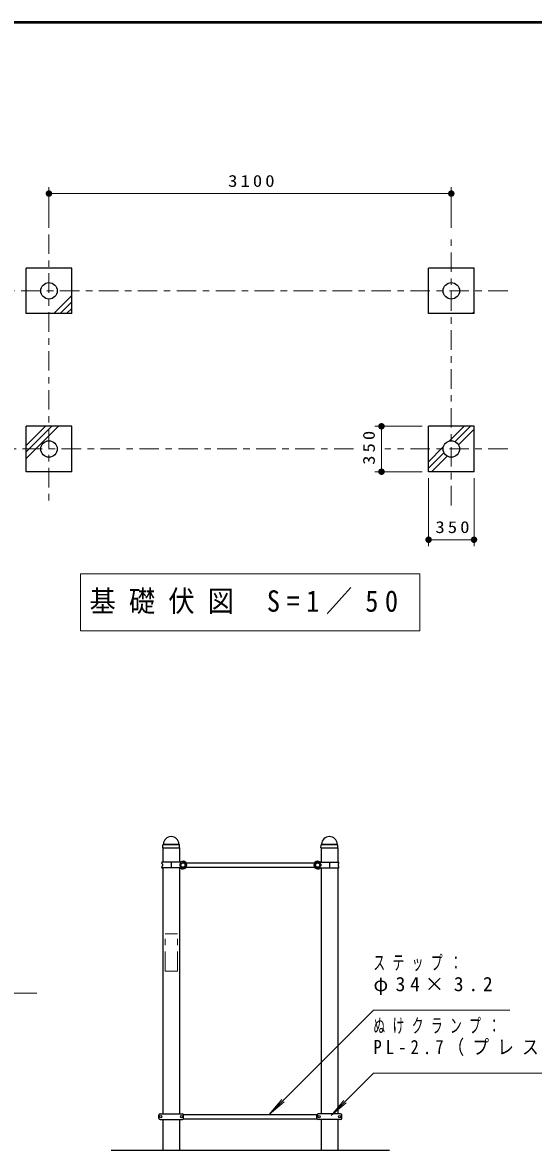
# Model space of a CAD drawing. Units: millimetres on the paper, with parts at other scales. Extents: x -365 to 0, y -54 to 257.
# Drawn here: x -213.8 to -135.1, y 83.1 to 257 of the extents above; entities that cross this region are included whole.
import ezdxf

# ---------------------------------------------------------------- set-up
doc = ezdxf.new("R2010")
doc.units = ezdxf.units.MM
doc.linetypes.add('USER2', pattern=[6, 3, -1, 1, -1])
doc.linetypes.add('USER3', pattern=[8, 3, -1, 1, -1, 1, -1])
doc.layers.add('LY_1', color=7, linetype='Continuous', lineweight=13)
doc.styles.add('ＭＳ ゴシック', font='')
doc.styles.get('ＭＳ ゴシック').set_extended_font_data('MS Gothic')

# ---------------------------------------------------------------- blocks, each defined once
blk = doc.blocks.new('filled_dot')
at = {"color": 0, "linetype": 'Continuous', "lineweight": -2, "const_width": 1.25}
blk.add_lwpolyline([(-0.625, 0, 1), (0.625, 0, 1)], format="xyb", close=True, dxfattribs=at)

msp = doc.modelspace()

# ---------------------------------------------------------------- linework, layer by layer
at = {"layer": 'LY_1', "lineweight": 50}
msp.add_line((0, 257), (-365, 257), dxfattribs=at)
at = {"layer": 'LY_1'}
for p, q in [((-209.742, 225.338), (-209.742, 231.639)), ((-147.748, 225.338), (-147.748, 231.639)), ((-209.742, 230.639), (-147.748, 230.639)), ((-209.015, 212.138), (-206.242, 214.911)), ((-208.025, 212.138), (-206.242, 213.921)), ((-207.035, 212.138), (-206.242, 212.931)), ((-144.526, 212.138), (-144.248, 212.416)), ((-213.242, 189.809), (-208.297, 194.754)), ((-213.242, 190.799), (-209.287, 194.754)), ((-213.242, 191.788), (-210.276, 194.754)), ((-152.248, 194.754), (-159.505, 194.754)), ((-158.505, 187.754), (-158.505, 194.754)), ((-148.056, 192.486), (-145.788, 194.754)), ((-147.168, 192.384), (-144.798, 194.754)), ((-146.658, 191.905), (-144.248, 194.314)), ((-151.248, 189.294), (-148.98, 191.562)), ((-151.248, 188.304), (-148.878, 190.674)), ((-150.808, 187.754), (-148.399, 190.164)), ((-152.248, 187.754), (-159.505, 187.754)), ((-151.248, 186.754), (-151.248, 176.264)), ((-144.248, 186.754), (-144.248, 176.264)), ((-144.248, 177.264), (-151.248, 177.264)), ((-204.895, 172.02), (-204.895, 163.22)), ((-152.595, 172.02), (-204.895, 172.02)), ((-152.595, 163.22), (-152.595, 172.02)), ((-204.895, 163.22), (-152.595, 163.22)), ((-192.172, 130.215), (-189.647, 130.215)), ((-192.092, 130.307), (-189.727, 130.307)), ((-167.788, 130.215), (-165.263, 130.215)), ((-167.708, 130.307), (-165.343, 130.307)), ((-253.628, 107.36), (-211.628, 107.36)), ((-159.743, 104.712), (-175.789, 88.647)), ((-159.743, 104.712), (-138.743, 104.712)), ((-159.743, 95.001), (-166.239, 88.506)), ((-159.743, 95.001), (-120.743, 95.001)), ((-175.789, 88.647), (-173.862, 90.946)), ((-175.789, 88.647), (-173.492, 90.576)), ((-166.239, 88.506), (-164.311, 90.804)), ((-166.239, 88.506), (-163.941, 90.434))]:
    msp.add_line(p, q, dxfattribs=at)
at = {"layer": 'LY_1', "linetype": 'USER2'}
for p, q in [((-209.742, 224.338), (-209.742, 182.554)), ((-147.748, 182.554), (-147.748, 224.338)), ((-139.048, 215.638), (-218.442, 215.638)), ((-162.801, 191.254), (-218.442, 191.254)), ((-139.048, 191.254), (-157.985, 191.254))]:
    msp.add_line(p, q, dxfattribs=at)
at = {"layer": 'LY_1', "lineweight": 25}
for p, q in [((-213.242, 212.138), (-213.242, 219.138)), ((-206.242, 219.138), (-213.242, 219.138)), ((-206.242, 212.138), (-206.242, 219.138)), ((-151.248, 212.138), (-151.248, 219.138)), ((-144.248, 219.138), (-151.248, 219.138)), ((-144.248, 212.138), (-144.248, 219.138)), ((-206.242, 212.138), (-213.242, 212.138)), ((-144.248, 212.138), (-151.248, 212.138)), ((-213.242, 187.754), (-213.242, 194.754)), ((-206.242, 194.754), (-213.242, 194.754)), ((-206.242, 187.754), (-206.242, 194.754)), ((-144.248, 194.754), (-151.248, 194.754)), ((-151.248, 187.754), (-151.248, 194.754)), ((-144.248, 187.754), (-144.248, 194.754)), ((-206.242, 187.754), (-213.242, 187.754)), ((-144.248, 187.754), (-151.248, 187.754)), ((-192.21, 129.777), (-192.201, 130.183)), ((-192.2, 129.767), (-189.62, 129.767)), ((-192.18, 129.767), (-192.18, 127.557)), ((-192.178, 130.238), (-192.127, 130.289)), ((-189.641, 130.238), (-189.692, 130.289)), ((-189.64, 129.767), (-189.64, 127.557)), ((-189.61, 129.777), (-189.618, 130.183)), ((-167.826, 129.777), (-167.817, 130.183)), ((-167.816, 129.767), (-165.236, 129.767)), ((-167.796, 129.767), (-167.796, 127.557)), ((-167.794, 130.238), (-167.743, 130.289)), ((-165.257, 130.238), (-165.308, 130.289)), ((-165.256, 129.767), (-165.256, 127.557)), ((-165.226, 129.777), (-165.234, 130.183)), ((-189.093, 127.557), (-192.26, 127.557)), ((-192.26, 127.241), (-192.26, 126.973)), ((-190.91, 127.557), (-190.91, 126.657)), ((-189.56, 127.241), (-189.56, 126.973)), ((-188.591, 127.441), (-168.844, 127.441)), ((-168.342, 127.557), (-165.176, 127.557)), ((-167.876, 127.241), (-167.876, 126.973)), ((-166.526, 127.557), (-166.526, 126.657)), ((-165.176, 127.241), (-165.176, 126.973)), ((-189.093, 126.657), (-192.26, 126.657)), ((-192.18, 126.657), (-192.18, 88.757)), ((-189.64, 126.657), (-189.64, 88.757)), ((-188.591, 126.773), (-168.844, 126.773)), ((-168.342, 126.657), (-165.176, 126.657)), ((-167.796, 126.657), (-167.796, 88.757)), ((-165.256, 126.657), (-165.256, 88.757)), ((-192.63, 88.757), (-189.189, 88.757)), ((-164.805, 88.757), (-168.246, 88.757)), ((-192.83, 88.057), (-192.83, 88.557)), ((-192.63, 87.857), (-189.189, 87.857)), ((-192.18, 87.857), (-192.18, 83.107)), ((-189.64, 87.857), (-189.64, 83.107)), ((-189.01, 88.647), (-168.425, 88.647)), ((-189.01, 87.967), (-168.425, 87.967)), ((-188.989, 88.057), (-188.989, 88.557)), ((-168.446, 88.057), (-168.446, 88.557)), ((-164.805, 87.857), (-168.246, 87.857)), ((-167.796, 87.857), (-167.796, 83.107)), ((-165.256, 87.857), (-165.256, 83.107)), ((-164.605, 88.057), (-164.605, 88.557)), ((-157.256, 83.107), (-200.18, 83.107))]:
    msp.add_line(p, q, dxfattribs=at)
at = {"layer": 'LY_1', "linetype": 'USER3'}
for p, q in [((-191.86, 110.757), (-191.86, 116.507)), ((-189.96, 116.507), (-191.86, 116.507)), ((-189.96, 110.757), (-189.96, 116.507)), ((-189.96, 110.757), (-191.86, 110.757))]:
    msp.add_line(p, q, dxfattribs=at)
at = {"layer": 'LY_1', "lineweight": 25}
for centre, radius in [((-209.742, 215.638), 1.27), ((-147.748, 215.638), 1.27), ((-209.742, 191.254), 1.27), ((-147.748, 191.254), 1.27), ((-189.093, 127.107), 0.329), ((-168.342, 127.107), 0.329), ((-192.51, 88.307), 0.18), ((-189.31, 88.307), 0.18), ((-168.126, 88.307), 0.18), ((-164.926, 88.307), 0.18)]:
    msp.add_circle(centre, radius, dxfattribs=at)
for centre, radius, start, end in [((-190.91, 130.307), 1.2, 1.14005, 178.85842), ((-166.526, 130.307), 1.2, 1.14005, 178.85842), ((-192.2, 129.777), 0.01, 178.87801, 270), ((-192.121, 130.182), 0.08, 135, 178.99605), ((-192.169, 130.332), 0.06, 315, 358.85842), ((-189.65, 130.332), 0.06, 181.14005, 225), ((-189.698, 130.182), 0.08, 1.00395, 45), ((-189.62, 129.777), 0.01, 270, 1.12199), ((-167.816, 129.777), 0.01, 178.87801, 270), ((-167.737, 130.182), 0.08, 135, 178.99605), ((-167.785, 130.332), 0.06, 315, 358.85842), ((-165.266, 130.332), 0.06, 181.14005, 225), ((-165.314, 130.182), 0.08, 1.00395, 45), ((-165.236, 129.777), 0.01, 270, 1.12199), ((-192.26, 127.437), 0.12, 90, 242.96431), ((-192.36, 127.241), 0.1, 0, 62.96431), ((-192.36, 126.973), 0.1, 297.03569, 0), ((-189.56, 127.437), 0.12, 297.03569, 90), ((-189.46, 127.241), 0.1, 117.03569, 180), ((-189.46, 126.973), 0.1, 180, 242.96431), ((-189.093, 127.107), 0.603, 228.26818, 131.73182), ((-189.093, 127.107), 0.45, 270, 90), ((-168.342, 127.107), 0.603, 48.26818, 311.73182), ((-168.342, 127.107), 0.45, 90, 270), ((-167.876, 127.437), 0.12, 90, 242.96431), ((-167.976, 127.241), 0.1, 0, 62.96431), ((-167.976, 126.973), 0.1, 297.03569, 0), ((-165.176, 127.437), 0.12, 297.03569, 90), ((-165.076, 127.241), 0.1, 117.03569, 180), ((-165.076, 126.973), 0.1, 180, 242.96431), ((-192.26, 126.777), 0.12, 117.03569, 270), ((-189.56, 126.777), 0.12, 270, 62.96431), ((-167.876, 126.777), 0.12, 117.03569, 270), ((-165.176, 126.777), 0.12, 270, 62.96431), ((-192.63, 88.557), 0.2, 90, 180), ((-189.189, 88.557), 0.2, 0, 90), ((-168.246, 88.557), 0.2, 90, 180), ((-164.805, 88.557), 0.2, 0, 90), ((-192.63, 88.057), 0.2, 180, 270), ((-189.189, 88.057), 0.2, 270, 0), ((-168.246, 88.057), 0.2, 180, 270), ((-164.805, 88.057), 0.2, 270, 0)]:
    msp.add_arc(centre, radius, start, end, dxfattribs=at)

# ---------------------------------------------------------------- block references
at = {"layer": 'LY_1', "xscale": 0.4, "yscale": 0.4}
for p in [(-209.742, 230.639), (-151.248, 177.264)]:
    msp.add_blockref('filled_dot', p, dxfattribs=at)
for p, rotation in [((-147.748, 230.639), 180), ((-158.505, 194.754), 270), ((-158.505, 187.754), 90), ((-144.248, 177.264), 180)]:
    msp.add_blockref('filled_dot', p, dxfattribs=dict(at, rotation=rotation))

# ---------------------------------------------------------------- texts
at = {"layer": 'LY_1', "style": 'ＭＳ ゴシック'}
for s, insert, char_height, attachment_point in [('\\T1.33;\\W1.15;3100', (-178.324, 231.639), 1.833, 8), ('\\T1.33;\\W1.15;350', (-147.333, 178.264), 1.833, 8), ('\\T1.5;\\W0.9;基礎伏図\\~S=1／50', (-203.495, 167.62), 3.299, 4), ('\\T1.64;\\W0.6;ステップ：', (-159.743, 113.162), 2.199, 1), ('\\T1.5;φ34×3.2', (-159.743, 109.862), 2.199, 1), ('\\T1.64;\\W0.6;ぬけクランプ：', (-159.743, 103.451), 2.199, 1), ('\\T1.5;\\W0.85;PL-2.7（プレス成形）', (-159.743, 100.151), 2.199, 1)]:
    msp.add_mtext(s, dxfattribs=dict(at, insert=insert, char_height=char_height, attachment_point=attachment_point))
at = {"layer": 'LY_1', "insert": (-159.505, 191.669), "char_height": 1.833, "attachment_point": 8, "rotation": 90, "style": 'ＭＳ ゴシック'}
msp.add_mtext('\\T1.33;\\W1.15;350', dxfattribs=at)

doc.saveas('drawing.dxf')
